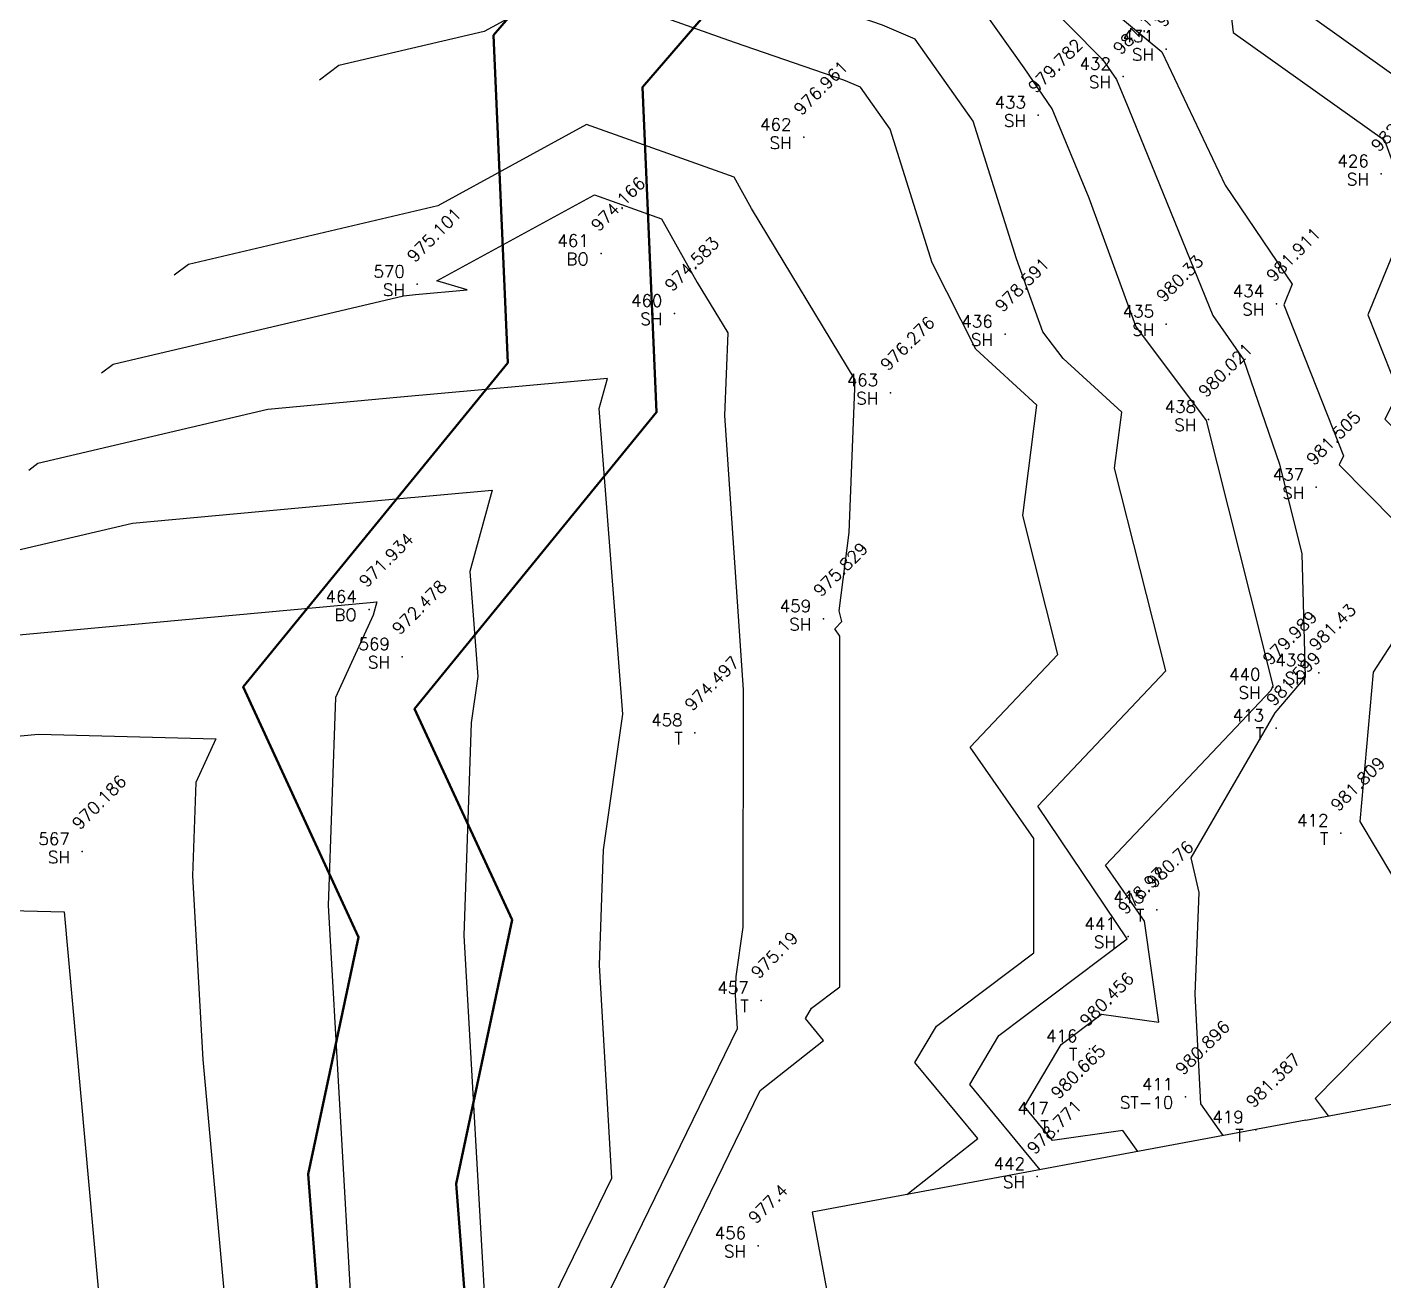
# Model space of a CAD drawing. Header units: metres. Extents: x 319894 to 3389272, y 120 to 6136017.
# Drawn here: x 320755.91 to 320783.67, y 3067862.42 to 3067888.07 of the extents above; entities that cross this region are included whole.
import ezdxf
from ezdxf.enums import TextEntityAlignment as Align

# ---------------------------------------------------------------- set-up
doc = ezdxf.new("R2010")
doc.units = ezdxf.units.M
doc.header["$MEASUREMENT"] = 0
for name, color, linetype in [('BO', 7, 'Continuous'), ('Contour', 254, 'Continuous'), ('Index_Contour', 8, 'Continuous'), ('Points', 7, 'Continuous'), ('Points-ELV', 6, 'Continuous'), ('Points-NUM', 4, 'Continuous'), ('Points-TXT', 3, 'Continuous'), ('SH', 7, 'Continuous'), ('ST-10', 7, 'Continuous'), ('T', 7, 'Continuous')]:
    doc.layers.add(name, color=color, linetype=linetype)
doc.layers.add('wall', color=4, linetype='Continuous', lineweight=30)
doc.styles.add('romans', font='romans.shx')

# ---------------------------------------------------------------- blocks, each defined once
blk = doc.blocks.new('POINTS')
at = {"layer": 'Points'}
blk.add_line((0, 0), (0, 0), dxfattribs=at)
blk.add_point((0, 0), dxfattribs=at)
at = {"layer": 'Points-ELV', "style": 'romans'}
blk.add_attdef('ELEV', text='', height=1, rotation=45, dxfattribs=at).set_placement((0, 0), align=Align.BOTTOM_LEFT)
at = {"layer": 'Points-NUM', "style": 'romans'}
blk.add_attdef('PTNUM', text='', height=1, dxfattribs=at).set_placement((0, 0), align=Align.BOTTOM_RIGHT)
at = {"layer": 'Points-TXT', "style": 'romans'}
blk.add_attdef('DESC', text='', height=1, dxfattribs=at).set_placement((0, 0), align=Align.BOTTOM_RIGHT)

msp = doc.modelspace()

# ---------------------------------------------------------------- linework, layer by layer
at = {"color": 3, "lineweight": 50, "elevation": 987.586}
for points in [[(320837.849, 3067892.947), (320832.529, 3067891.702), (320832.107, 3067886.102), (320823.962, 3067873.868), (320818.085, 3067874.404), (320805.657, 3067881.713), (320787.148, 3067898.206), (320781.299, 3067903.444), (320777.917, 3067902.345), (320765.452, 3067887.9), (320765.742, 3067881.201), (320760.327, 3067874.569), (320762.69, 3067869.453), (320761.66, 3067864.603), (320762.922, 3067848.287), (320767.166, 3067836.153), (320773.116, 3067821.854), (320784.535, 3067816.74), (320788.414, 3067815.483), (320791.297, 3067813.735), (320805.956, 3067813.505), (320829.07, 3067812.426), (320835.701, 3067815.002), (320840.969, 3067815.97)], [(320837.25, 3067889.726), (320835.355, 3067889.282), (320835.039, 3067885.094), (320825.469, 3067870.719), (320817.143, 3067871.477), (320803.882, 3067879.277), (320785.149, 3067895.968), (320780.584, 3067900.057), (320779.641, 3067899.75), (320768.501, 3067886.841), (320768.788, 3067880.189), (320763.837, 3067874.124), (320765.831, 3067869.806), (320764.684, 3067864.403), (320765.883, 3067848.908), (320769.969, 3067837.226), (320775.428, 3067824.106), (320785.613, 3067819.544), (320789.671, 3067818.229), (320792.157, 3067816.722), (320806.05, 3067816.504), (320828.576, 3067815.452), (320834.88, 3067817.901), (320839.51, 3067818.752)]]:
    msp.add_lwpolyline(points, dxfattribs=at)
at = {"color": 1, "lineweight": 30, "elevation": 987.586}
msp.add_lwpolyline([(320837.849, 3067892.947), (320832.529, 3067891.702), (320832.107, 3067886.102), (320823.962, 3067873.868), (320818.085, 3067874.404), (320805.657, 3067881.713), (320787.148, 3067898.206), (320781.299, 3067903.444), (320777.917, 3067902.345), (320765.452, 3067887.9), (320765.742, 3067881.201), (320760.327, 3067874.569), (320762.69, 3067869.453), (320761.66, 3067864.603), (320762.922, 3067848.287), (320767.166, 3067836.153), (320773.116, 3067821.854), (320784.535, 3067816.74), (320788.414, 3067815.483), (320791.297, 3067813.735), (320805.956, 3067813.505), (320829.07, 3067812.426), (320835.701, 3067815.002), (320840.969, 3067815.97)], dxfattribs=at)
at = {"color": 1, "elevation": 987.586}
msp.add_lwpolyline([(320777.917, 3067902.345), (320765.452, 3067887.9), (320765.742, 3067881.201), (320760.327, 3067874.569), (320762.69, 3067869.453), (320761.66, 3067864.603), (320762.922, 3067848.287), (320767.166, 3067836.153), (320773.116, 3067821.854), (320781.932, 3067817.905), (320791.95, 3067819.881), (320794.953, 3067820.178), (320802.116, 3067822.366), (320808.503, 3067825.368), (320811.983, 3067828.431), (320818.784, 3067836.424), (320822.771, 3067843.302), (320824.889, 3067850.949), (320827.341, 3067862.58), (320827.988, 3067866.319), (320820.168, 3067865.216), (320817.346, 3067874.838), (320805.657, 3067881.713), (320787.148, 3067898.206)], dxfattribs=at)
at = {"color": 5, "lineweight": 30}
msp.add_lwpolyline([(320768.88, 3067862.157), (320770.906, 3067866.315), (320772.205, 3067867.34), (320771.834, 3067867.789), (320771.961, 3067868.002), (320772.536, 3067868.435), (320772.542, 3067875.609), (320772.439, 3067875.756), (320772.58, 3067875.905), (320772.524, 3067876.129), (320772.727, 3067877.731), (320772.854, 3067880.851), (320770.733, 3067884.357), (320770.374, 3067884.996), (320767.356, 3067886.073), (320764.313, 3067884.41), (320759.206, 3067883.21), (320758.916, 3067882.99)], dxfattribs=at)
msp.add_lwpolyline([(320768.88, 3067862.157), (320770.906, 3067866.315), (320772.205, 3067867.34), (320771.834, 3067867.789), (320771.961, 3067868.002), (320772.536, 3067868.435), (320772.542, 3067875.609), (320772.439, 3067875.756), (320772.58, 3067875.905), (320772.524, 3067876.129), (320772.727, 3067877.731), (320772.854, 3067880.851), (320770.733, 3067884.357), (320770.374, 3067884.996), (320767.356, 3067886.073), (320764.313, 3067884.41), (320759.206, 3067883.21), (320758.916, 3067882.99)], dxfattribs=at)
at = {"layer": 'Contour'}
for points in [[(320770.826, 3067898.965), (320770.971, 3067899.075), (320773.787, 3067897.688), (320775.571, 3067896.267), (320778.802, 3067894.106), (320780.071, 3067894.123), (320781.886, 3067890.288), (320782.118, 3067888.338), (320783.833, 3067887.118), (320784.571, 3067885.048), (320785.107, 3067882.068), (320785.1, 3067881.9), (320784.635, 3067880.973), (320785.652, 3067879.947), (320788.25, 3067877.61), (320787.668, 3067875.424), (320787.334, 3067874.908), (320787.287, 3067874.371), (320787.648, 3067873.767), (320788.237, 3067869.791), (320786.214, 3067868.252), (320787.169, 3067866.658)], [(320769.337, 3067896.968), (320769.602, 3067897.169), (320774.737, 3067894.64), (320775.653, 3067893.91), (320777.312, 3067892.801), (320779.533, 3067892.831), (320780.173, 3067891.48), (320780.591, 3067887.959), (320783.689, 3067885.756), (320783.936, 3067885.061), (320784.116, 3067884.059), (320783.348, 3067882.182), (320783.974, 3067880.599), (320783.696, 3067880.044), (320786.025, 3067877.694), (320786.647, 3067877.134), (320786.508, 3067876.61), (320785.393, 3067874.889), (320785.235, 3067873.096), (320786.44, 3067871.08), (320786.679, 3067869.467), (320785.851, 3067868.836), (320784.236, 3067867.201), (320784.948, 3067866.245)], [(320767.848, 3067894.971), (320768.233, 3067895.263), (320775.687, 3067891.592), (320775.821, 3067891.496), (320776.116, 3067891.5), (320777.043, 3067890.566), (320778.17, 3067888.361), (320779.129, 3067887.561), (320780.423, 3067884.835), (320781.8, 3067882.812), (320781.626, 3067882.388), (320782.848, 3067879.298), (320782.756, 3067879.114), (320783.907, 3067877.953), (320784.07, 3067875.823), (320783.452, 3067874.869), (320783.182, 3067871.82), (320783.852, 3067870.7), (320784.061, 3067867.972), (320782.265, 3067866.153), (320782.531, 3067865.795)], [(320766.36, 3067892.974), (320766.864, 3067893.357), (320768.221, 3067892.688), (320774.992, 3067890.36), (320775.719, 3067890.046), (320775.847, 3067889.5), (320777.925, 3067887.399), (320778.203, 3067886.995), (320778.452, 3067886.391), (320780.176, 3067882.166), (320780.803, 3067881.266), (320781.54, 3067879.126), (320781.994, 3067877.292), (320782.063, 3067874.771), (320781.445, 3067874.04), (320779.725, 3067871.073), (320779.887, 3067870.368), (320779.803, 3067868.287), (320779.92, 3067866.04), (320780.377, 3067865.393)], [(320776.637, 3067864.694), (320775.198, 3067866.438), (320775.792, 3067867.441), (320778.421, 3067869.419), (320776.59, 3067872.134), (320779.212, 3067874.898), (320778.163, 3067879.048), (320778.308, 3067880.189), (320777.111, 3067881.287), (320776.697, 3067881.835), (320776.153, 3067883.325), (320775.269, 3067886.141), (320774.08, 3067887.82), (320773.412, 3067888.108), (320769.024, 3067889.617), (320766.872, 3067890.385), (320765.733, 3067889.763), (320763.822, 3067889.314), (320763.382, 3067888.98)], [(320773.912, 3067864.187), (320775.361, 3067865.331), (320774.077, 3067866.889), (320774.515, 3067867.628), (320776.51, 3067869.129), (320776.512, 3067871.472), (320775.206, 3067873.341), (320777.001, 3067875.234), (320776.283, 3067878.075), (320776.57, 3067880.335), (320775.321, 3067881.48), (320774.426, 3067883.247), (320773.568, 3067885.98), (320772.962, 3067886.836), (320772.621, 3067886.983), (320770.386, 3067887.751), (320767.033, 3067888.948), (320765.26, 3067887.979), (320762.283, 3067887.279), (320761.893, 3067886.983)], [(320768.88, 3067862.157), (320770.906, 3067866.315), (320772.205, 3067867.34), (320771.834, 3067867.789), (320771.961, 3067868.002), (320772.536, 3067868.435), (320772.542, 3067875.609), (320772.439, 3067875.756), (320772.58, 3067875.905), (320772.524, 3067876.129), (320772.727, 3067877.731), (320772.854, 3067880.851), (320770.733, 3067884.357), (320770.374, 3067884.996), (320767.356, 3067886.073), (320764.313, 3067884.41), (320759.206, 3067883.21), (320758.916, 3067882.99)], [(320766.037, 3067860.757), (320767.871, 3067864.521), (320767.622, 3067868.878), (320767.703, 3067871.24), (320768.096, 3067874.013), (320767.614, 3067880.266), (320767.782, 3067880.878), (320763.546, 3067880.494), (320760.834, 3067880.246), (320756.128, 3067879.14), (320755.938, 3067878.996)], [(320754.59, 3067877.105), (320758.06, 3067877.921), (320763.236, 3067878.395), (320765.422, 3067878.593), (320764.964, 3067876.929), (320765.13, 3067874.785), (320764.995, 3067873.834), (320764.845, 3067869.487), (320765.303, 3067861.468)], [(320755.287, 3067875.596), (320762.926, 3067876.295), (320763.061, 3067876.308), (320762.987, 3067876.039), (320762.215, 3067874.356), (320762.068, 3067870.096), (320762.546, 3067861.726)], [(320752.513, 3067873.271), (320756.139, 3067873.603), (320759.766, 3067873.509), (320759.357, 3067872.617), (320759.291, 3067870.705), (320759.505, 3067866.949), (320760.163, 3067859.67)]]:
    msp.add_lwpolyline(points, dxfattribs=at)
at = {"layer": 'Index_Contour'}
for points in [[(320778.637, 3067865.069), (320778.334, 3067865.497), (320776.894, 3067865.291), (320776.319, 3067865.988), (320777.069, 3067867.254), (320777.892, 3067867.874), (320779.067, 3067867.71), (320778.776, 3067869.778), (320777.974, 3067870.927), (320781.364, 3067874.501), (320781.405, 3067874.596), (320780.946, 3067876.448), (320780.043, 3067880.02), (320778.595, 3067881.951), (320777.642, 3067884.565), (320776.886, 3067886.397), (320776.311, 3067887.233), (320775.198, 3067888.804), (320774.202, 3067889.234), (320767.663, 3067891.483), (320766.71, 3067891.823), (320766.206, 3067891.547), (320765.361, 3067891.348), (320764.871, 3067890.977)], [(320757.427, 3067880.993), (320757.667, 3067881.175), (320763.607, 3067882.571), (320763.856, 3067882.594), (320764.915, 3067882.69), (320764.294, 3067882.874), (320767.518, 3067884.636), (320768.89, 3067884.146), (320769.622, 3067882.843), (320770.246, 3067881.811), (320770.177, 3067880.12), (320770.564, 3067874.511), (320770.554, 3067869.655), (320770.412, 3067868.647), (320770.399, 3067868.27), (320770.438, 3067867.574), (320767.458, 3067861.457)], [(320750.629, 3067870.118), (320756.664, 3067869.971), (320757.593, 3067859.694), (320761.576, 3067856.269), (320761.839, 3067855.918), (320761.689, 3067855.003), (320761.229, 3067854.187), (320762.645, 3067850.797), (320762.699, 3067850.565), (320762.398, 3067846.938), (320764.55, 3067845.258), (320763.612, 3067845.128), (320765.08, 3067840.918), (320764.777, 3067839.738), (320765.687, 3067839.375), (320766.461, 3067833.693), (320765.821, 3067833.763), (320764.342, 3067834.62), (320763.881, 3067834.529), (320763.057, 3067834.416), (320759.024, 3067830.784), (320765.656, 3067818.255), (320776.478, 3067806.348), (320776.188, 3067806.516)]]:
    msp.add_lwpolyline(points, dxfattribs=at)
at = {"layer": 'wall'}
for points in [[(320782.078, 3067865.71), (320782.078, 3067865.71), (320792.125, 3067867.581), (320795.974, 3067846.939)], [(320782.078, 3067865.71), (320771.972, 3067863.826), (320777.563, 3067833.842), (320816.885, 3067841.175), (320815.144, 3067850.514), (320795.974, 3067846.939)]]:
    msp.add_lwpolyline(points, dxfattribs=at)

# ---------------------------------------------------------------- block references
at = {"layer": 'BO', "linetype": 'Continuous'}
ref = msp.add_blockref('POINTS', (320767.652, 3067883.437, 974.166), dxfattribs=at)
ref.add_attrib('PTNUM', '461', dxfattribs={"layer": 'Points-NUM', "height": 0.25, "style": 'romans'}).set_placement((320767.402, 3067883.499, 974.166), align=Align.BOTTOM_RIGHT)
ref.add_attrib('DESC', 'BO', dxfattribs={"layer": 'Points-TXT', "height": 0.25, "style": 'romans'}).set_placement((320767.402, 3067883.124, 974.166), align=Align.BOTTOM_RIGHT)
ref.add_attrib('ELEV', '974.166', dxfattribs={"layer": 'Points-ELV', "height": 0.25, "rotation": 45, "style": 'romans'}).set_placement((320767.652, 3067883.812, 974.166), align=Align.BOTTOM_LEFT)
ref = msp.add_blockref('POINTS', (320762.905, 3067876.157, 971.934), dxfattribs=at)
ref.add_attrib('PTNUM', '464', dxfattribs={"layer": 'Points-NUM', "height": 0.25, "style": 'romans'}).set_placement((320762.655, 3067876.219, 971.934), align=Align.BOTTOM_RIGHT)
ref.add_attrib('DESC', 'BO', dxfattribs={"layer": 'Points-TXT', "height": 0.25, "style": 'romans'}).set_placement((320762.655, 3067875.844, 971.934), align=Align.BOTTOM_RIGHT)
ref.add_attrib('ELEV', '971.934', dxfattribs={"layer": 'Points-ELV', "height": 0.25, "rotation": 45, "style": 'romans'}).set_placement((320762.905, 3067876.532, 971.934), align=Align.BOTTOM_LEFT)
at = {"layer": 'SH', "linetype": 'Continuous'}
ref = msp.add_blockref('POINTS', (320779.219, 3067887.619, 982.102), dxfattribs=at)
ref.add_attrib('PTNUM', '431', dxfattribs={"layer": 'Points-NUM', "height": 0.25, "style": 'romans'}).set_placement((320778.969, 3067887.681, 982.102), align=Align.BOTTOM_RIGHT)
ref.add_attrib('DESC', 'SH', dxfattribs={"layer": 'Points-TXT', "height": 0.25, "style": 'romans'}).set_placement((320778.969, 3067887.306, 982.102), align=Align.BOTTOM_RIGHT)
ref.add_attrib('ELEV', '982.102', dxfattribs={"layer": 'Points-ELV', "height": 0.25, "rotation": 45, "style": 'romans'}).set_placement((320779.219, 3067887.994, 982.102), align=Align.BOTTOM_LEFT)
ref = msp.add_blockref('POINTS', (320778.336, 3067887.055, 981.101), dxfattribs=at)
ref.add_attrib('PTNUM', '432', dxfattribs={"layer": 'Points-NUM', "height": 0.25, "style": 'romans'}).set_placement((320778.086, 3067887.117, 981.101), align=Align.BOTTOM_RIGHT)
ref.add_attrib('DESC', 'SH', dxfattribs={"layer": 'Points-TXT', "height": 0.25, "style": 'romans'}).set_placement((320778.086, 3067886.742, 981.101), align=Align.BOTTOM_RIGHT)
ref.add_attrib('ELEV', '981.101', dxfattribs={"layer": 'Points-ELV', "height": 0.25, "rotation": 45, "style": 'romans'}).set_placement((320778.336, 3067887.43, 981.101), align=Align.BOTTOM_LEFT)
ref = msp.add_blockref('POINTS', (320776.599, 3067886.267, 979.782), dxfattribs=at)
ref.add_attrib('PTNUM', '433', dxfattribs={"layer": 'Points-NUM', "height": 0.25, "style": 'romans'}).set_placement((320776.349, 3067886.329, 979.782), align=Align.BOTTOM_RIGHT)
ref.add_attrib('DESC', 'SH', dxfattribs={"layer": 'Points-TXT', "height": 0.25, "style": 'romans'}).set_placement((320776.349, 3067885.954, 979.782), align=Align.BOTTOM_RIGHT)
ref.add_attrib('ELEV', '979.782', dxfattribs={"layer": 'Points-ELV', "height": 0.25, "rotation": 45, "style": 'romans'}).set_placement((320776.599, 3067886.642, 979.782), align=Align.BOTTOM_LEFT)
ref = msp.add_blockref('POINTS', (320771.8, 3067885.813, 976.961), dxfattribs=at)
ref.add_attrib('PTNUM', '462', dxfattribs={"layer": 'Points-NUM', "height": 0.25, "style": 'romans'}).set_placement((320771.55, 3067885.875, 976.961), align=Align.BOTTOM_RIGHT)
ref.add_attrib('DESC', 'SH', dxfattribs={"layer": 'Points-TXT', "height": 0.25, "style": 'romans'}).set_placement((320771.55, 3067885.5, 976.961), align=Align.BOTTOM_RIGHT)
ref.add_attrib('ELEV', '976.961', dxfattribs={"layer": 'Points-ELV', "height": 0.25, "rotation": 45, "style": 'romans'}).set_placement((320771.8, 3067886.188, 976.961), align=Align.BOTTOM_LEFT)
ref = msp.add_blockref('POINTS', (320783.615, 3067885.067, 982.494), dxfattribs=at)
ref.add_attrib('PTNUM', '426', dxfattribs={"layer": 'Points-NUM', "height": 0.25, "style": 'romans'}).set_placement((320783.365, 3067885.129, 982.494), align=Align.BOTTOM_RIGHT)
ref.add_attrib('DESC', 'SH', dxfattribs={"layer": 'Points-TXT', "height": 0.25, "style": 'romans'}).set_placement((320783.365, 3067884.754, 982.494), align=Align.BOTTOM_RIGHT)
ref.add_attrib('ELEV', '982.494', dxfattribs={"layer": 'Points-ELV', "height": 0.25, "rotation": 45, "style": 'romans'}).set_placement((320783.615, 3067885.442, 982.494), align=Align.BOTTOM_LEFT)
ref = msp.add_blockref('POINTS', (320763.887, 3067882.806, 975.101), dxfattribs=at)
ref.add_attrib('PTNUM', '570', dxfattribs={"layer": 'Points-NUM', "height": 0.25, "style": 'romans'}).set_placement((320763.637, 3067882.868, 975.101), align=Align.BOTTOM_RIGHT)
ref.add_attrib('DESC', 'SH', dxfattribs={"layer": 'Points-TXT', "height": 0.25, "style": 'romans'}).set_placement((320763.637, 3067882.493, 975.101), align=Align.BOTTOM_RIGHT)
ref.add_attrib('ELEV', '975.101', dxfattribs={"layer": 'Points-ELV', "height": 0.25, "rotation": 45, "style": 'romans'}).set_placement((320763.887, 3067883.181, 975.101), align=Align.BOTTOM_LEFT)
ref = msp.add_blockref('POINTS', (320781.473, 3067882.406, 981.911), dxfattribs=at)
ref.add_attrib('PTNUM', '434', dxfattribs={"layer": 'Points-NUM', "height": 0.25, "style": 'romans'}).set_placement((320781.223, 3067882.468, 981.911), align=Align.BOTTOM_RIGHT)
ref.add_attrib('DESC', 'SH', dxfattribs={"layer": 'Points-TXT', "height": 0.25, "style": 'romans'}).set_placement((320781.223, 3067882.093, 981.911), align=Align.BOTTOM_RIGHT)
ref.add_attrib('ELEV', '981.911', dxfattribs={"layer": 'Points-ELV', "height": 0.25, "rotation": 45, "style": 'romans'}).set_placement((320781.473, 3067882.781, 981.911), align=Align.BOTTOM_LEFT)
ref = msp.add_blockref('POINTS', (320769.158, 3067882.211, 974.583), dxfattribs=at)
ref.add_attrib('PTNUM', '460', dxfattribs={"layer": 'Points-NUM', "height": 0.25, "style": 'romans'}).set_placement((320768.908, 3067882.273, 974.583), align=Align.BOTTOM_RIGHT)
ref.add_attrib('DESC', 'SH', dxfattribs={"layer": 'Points-TXT', "height": 0.25, "style": 'romans'}).set_placement((320768.908, 3067881.898, 974.583), align=Align.BOTTOM_RIGHT)
ref.add_attrib('ELEV', '974.583', dxfattribs={"layer": 'Points-ELV', "height": 0.25, "rotation": 45, "style": 'romans'}).set_placement((320769.158, 3067882.586, 974.583), align=Align.BOTTOM_LEFT)
ref = msp.add_blockref('POINTS', (320775.92, 3067881.787, 978.591), dxfattribs=at)
ref.add_attrib('PTNUM', '436', dxfattribs={"layer": 'Points-NUM', "height": 0.25, "style": 'romans'}).set_placement((320775.67, 3067881.849, 978.591), align=Align.BOTTOM_RIGHT)
ref.add_attrib('DESC', 'SH', dxfattribs={"layer": 'Points-TXT', "height": 0.25, "style": 'romans'}).set_placement((320775.67, 3067881.474, 978.591), align=Align.BOTTOM_RIGHT)
ref.add_attrib('ELEV', '978.591', dxfattribs={"layer": 'Points-ELV', "height": 0.25, "rotation": 45, "style": 'romans'}).set_placement((320775.92, 3067882.162, 978.591), align=Align.BOTTOM_LEFT)
ref = msp.add_blockref('POINTS', (320779.221, 3067881.99, 980.33), dxfattribs=at)
ref.add_attrib('PTNUM', '435', dxfattribs={"layer": 'Points-NUM', "height": 0.25, "style": 'romans'}).set_placement((320778.971, 3067882.052, 980.33), align=Align.BOTTOM_RIGHT)
ref.add_attrib('DESC', 'SH', dxfattribs={"layer": 'Points-TXT', "height": 0.25, "style": 'romans'}).set_placement((320778.971, 3067881.677, 980.33), align=Align.BOTTOM_RIGHT)
ref.add_attrib('ELEV', '980.33', dxfattribs={"layer": 'Points-ELV', "height": 0.25, "rotation": 45, "style": 'romans'}).set_placement((320779.221, 3067882.365, 980.33), align=Align.BOTTOM_LEFT)
ref = msp.add_blockref('POINTS', (320773.574, 3067880.586, 976.276), dxfattribs=at)
ref.add_attrib('PTNUM', '463', dxfattribs={"layer": 'Points-NUM', "height": 0.25, "style": 'romans'}).set_placement((320773.324, 3067880.648, 976.276), align=Align.BOTTOM_RIGHT)
ref.add_attrib('DESC', 'SH', dxfattribs={"layer": 'Points-TXT', "height": 0.25, "style": 'romans'}).set_placement((320773.324, 3067880.273, 976.276), align=Align.BOTTOM_RIGHT)
ref.add_attrib('ELEV', '976.276', dxfattribs={"layer": 'Points-ELV', "height": 0.25, "rotation": 45, "style": 'romans'}).set_placement((320773.574, 3067880.961, 976.276), align=Align.BOTTOM_LEFT)
ref = msp.add_blockref('POINTS', (320780.082, 3067880.041, 980.021), dxfattribs=at)
ref.add_attrib('PTNUM', '438', dxfattribs={"layer": 'Points-NUM', "height": 0.25, "style": 'romans'}).set_placement((320779.832, 3067880.103, 980.021), align=Align.BOTTOM_RIGHT)
ref.add_attrib('DESC', 'SH', dxfattribs={"layer": 'Points-TXT', "height": 0.25, "style": 'romans'}).set_placement((320779.832, 3067879.728, 980.021), align=Align.BOTTOM_RIGHT)
ref.add_attrib('ELEV', '980.021', dxfattribs={"layer": 'Points-ELV', "height": 0.25, "rotation": 45, "style": 'romans'}).set_placement((320780.082, 3067880.416, 980.021), align=Align.BOTTOM_LEFT)
ref = msp.add_blockref('POINTS', (320782.291, 3067878.654, 981.505), dxfattribs=at)
ref.add_attrib('PTNUM', '437', dxfattribs={"layer": 'Points-NUM', "height": 0.25, "style": 'romans'}).set_placement((320782.041, 3067878.716, 981.505), align=Align.BOTTOM_RIGHT)
ref.add_attrib('DESC', 'SH', dxfattribs={"layer": 'Points-TXT', "height": 0.25, "style": 'romans'}).set_placement((320782.041, 3067878.341, 981.505), align=Align.BOTTOM_RIGHT)
ref.add_attrib('ELEV', '981.505', dxfattribs={"layer": 'Points-ELV', "height": 0.25, "rotation": 45, "style": 'romans'}).set_placement((320782.291, 3067879.029, 981.505), align=Align.BOTTOM_LEFT)
ref = msp.add_blockref('POINTS', (320772.202, 3067875.963, 975.829), dxfattribs=at)
ref.add_attrib('PTNUM', '459', dxfattribs={"layer": 'Points-NUM', "height": 0.25, "style": 'romans'}).set_placement((320771.952, 3067876.025, 975.829), align=Align.BOTTOM_RIGHT)
ref.add_attrib('DESC', 'SH', dxfattribs={"layer": 'Points-TXT', "height": 0.25, "style": 'romans'}).set_placement((320771.952, 3067875.65, 975.829), align=Align.BOTTOM_RIGHT)
ref.add_attrib('ELEV', '975.829', dxfattribs={"layer": 'Points-ELV', "height": 0.25, "rotation": 45, "style": 'romans'}).set_placement((320772.202, 3067876.338, 975.829), align=Align.BOTTOM_LEFT)
ref = msp.add_blockref('POINTS', (320763.581, 3067875.188, 972.478), dxfattribs=at)
ref.add_attrib('PTNUM', '569', dxfattribs={"layer": 'Points-NUM', "height": 0.25, "style": 'romans'}).set_placement((320763.331, 3067875.25, 972.478), align=Align.BOTTOM_RIGHT)
ref.add_attrib('DESC', 'SH', dxfattribs={"layer": 'Points-TXT', "height": 0.25, "style": 'romans'}).set_placement((320763.331, 3067874.875, 972.478), align=Align.BOTTOM_RIGHT)
ref.add_attrib('ELEV', '972.478', dxfattribs={"layer": 'Points-ELV', "height": 0.25, "rotation": 45, "style": 'romans'}).set_placement((320763.581, 3067875.563, 972.478), align=Align.BOTTOM_LEFT)
ref = msp.add_blockref('POINTS', (320781.398, 3067874.566, 979.989), dxfattribs=at)
ref.add_attrib('PTNUM', '440', dxfattribs={"layer": 'Points-NUM', "height": 0.25, "style": 'romans'}).set_placement((320781.148, 3067874.628, 979.989), align=Align.BOTTOM_RIGHT)
ref.add_attrib('DESC', 'SH', dxfattribs={"layer": 'Points-TXT', "height": 0.25, "style": 'romans'}).set_placement((320781.148, 3067874.253, 979.989), align=Align.BOTTOM_RIGHT)
ref.add_attrib('ELEV', '979.989', dxfattribs={"layer": 'Points-ELV', "height": 0.25, "rotation": 45, "style": 'romans'}).set_placement((320781.398, 3067874.941, 979.989), align=Align.BOTTOM_LEFT)
ref = msp.add_blockref('POINTS', (320782.345, 3067874.858, 981.43), dxfattribs=at)
ref.add_attrib('PTNUM', '439', dxfattribs={"layer": 'Points-NUM', "height": 0.25, "style": 'romans'}).set_placement((320782.095, 3067874.92, 981.43), align=Align.BOTTOM_RIGHT)
ref.add_attrib('DESC', 'SH', dxfattribs={"layer": 'Points-TXT', "height": 0.25, "style": 'romans'}).set_placement((320782.095, 3067874.545, 981.43), align=Align.BOTTOM_RIGHT)
ref.add_attrib('ELEV', '981.43', dxfattribs={"layer": 'Points-ELV', "height": 0.25, "rotation": 45, "style": 'romans'}).set_placement((320782.345, 3067875.233, 981.43), align=Align.BOTTOM_LEFT)
ref = msp.add_blockref('POINTS', (320757.03, 3067871.201, 970.186), dxfattribs=at)
ref.add_attrib('PTNUM', '567', dxfattribs={"layer": 'Points-NUM', "height": 0.25, "style": 'romans'}).set_placement((320756.78, 3067871.263, 970.186), align=Align.BOTTOM_RIGHT)
ref.add_attrib('DESC', 'SH', dxfattribs={"layer": 'Points-TXT', "height": 0.25, "style": 'romans'}).set_placement((320756.78, 3067870.888, 970.186), align=Align.BOTTOM_RIGHT)
ref.add_attrib('ELEV', '970.186', dxfattribs={"layer": 'Points-ELV', "height": 0.25, "rotation": 45, "style": 'romans'}).set_placement((320757.03, 3067871.576, 970.186), align=Align.BOTTOM_LEFT)
ref = msp.add_blockref('POINTS', (320778.437, 3067869.466, 978.97), dxfattribs=at)
ref.add_attrib('PTNUM', '441', dxfattribs={"layer": 'Points-NUM', "height": 0.25, "style": 'romans'}).set_placement((320778.187, 3067869.528, 978.97), align=Align.BOTTOM_RIGHT)
ref.add_attrib('DESC', 'SH', dxfattribs={"layer": 'Points-TXT', "height": 0.25, "style": 'romans'}).set_placement((320778.187, 3067869.153, 978.97), align=Align.BOTTOM_RIGHT)
ref.add_attrib('ELEV', '978.97', dxfattribs={"layer": 'Points-ELV', "height": 0.25, "rotation": 45, "style": 'romans'}).set_placement((320778.437, 3067869.841, 978.97), align=Align.BOTTOM_LEFT)
ref = msp.add_blockref('POINTS', (320776.578, 3067864.557, 978.771), dxfattribs=at)
ref.add_attrib('PTNUM', '442', dxfattribs={"layer": 'Points-NUM', "height": 0.25, "style": 'romans'}).set_placement((320776.328, 3067864.619, 978.771), align=Align.BOTTOM_RIGHT)
ref.add_attrib('DESC', 'SH', dxfattribs={"layer": 'Points-TXT', "height": 0.25, "style": 'romans'}).set_placement((320776.328, 3067864.244, 978.771), align=Align.BOTTOM_RIGHT)
ref.add_attrib('ELEV', '978.771', dxfattribs={"layer": 'Points-ELV', "height": 0.25, "rotation": 45, "style": 'romans'}).set_placement((320776.578, 3067864.932, 978.771), align=Align.BOTTOM_LEFT)
ref = msp.add_blockref('POINTS', (320770.87, 3067863.137, 977.4), dxfattribs=at)
ref.add_attrib('PTNUM', '456', dxfattribs={"layer": 'Points-NUM', "height": 0.25, "style": 'romans'}).set_placement((320770.62, 3067863.199, 977.4), align=Align.BOTTOM_RIGHT)
ref.add_attrib('DESC', 'SH', dxfattribs={"layer": 'Points-TXT', "height": 0.25, "style": 'romans'}).set_placement((320770.62, 3067862.824, 977.4), align=Align.BOTTOM_RIGHT)
ref.add_attrib('ELEV', '977.4', dxfattribs={"layer": 'Points-ELV', "height": 0.25, "rotation": 45, "style": 'romans'}).set_placement((320770.87, 3067863.512, 977.4), align=Align.BOTTOM_LEFT)
at = {"layer": 'ST-10', "linetype": 'Continuous'}
ref = msp.add_blockref('POINTS', (320779.614, 3067866.182, 980.896), dxfattribs=at)
ref.add_attrib('PTNUM', '411', dxfattribs={"layer": 'Points-NUM', "height": 0.25, "style": 'romans'}).set_placement((320779.364, 3067866.244, 980.896), align=Align.BOTTOM_RIGHT)
ref.add_attrib('DESC', 'ST-10', dxfattribs={"layer": 'Points-TXT', "height": 0.25, "style": 'romans'}).set_placement((320779.364, 3067865.869, 980.896), align=Align.BOTTOM_RIGHT)
ref.add_attrib('ELEV', '980.896', dxfattribs={"layer": 'Points-ELV', "height": 0.25, "rotation": 45, "style": 'romans'}).set_placement((320779.614, 3067866.557, 980.896), align=Align.BOTTOM_LEFT)
at = {"layer": 'T', "linetype": 'Continuous'}
ref = msp.add_blockref('POINTS', (320781.472, 3067873.729, 981.599), dxfattribs=at)
ref.add_attrib('PTNUM', '413', dxfattribs={"layer": 'Points-NUM', "height": 0.25, "style": 'romans'}).set_placement((320781.222, 3067873.791, 981.599), align=Align.BOTTOM_RIGHT)
ref.add_attrib('DESC', 'T', dxfattribs={"layer": 'Points-TXT', "height": 0.25, "style": 'romans'}).set_placement((320781.222, 3067873.416, 981.599), align=Align.BOTTOM_RIGHT)
ref.add_attrib('ELEV', '981.599', dxfattribs={"layer": 'Points-ELV', "height": 0.25, "rotation": 45, "style": 'romans'}).set_placement((320781.472, 3067874.104, 981.599), align=Align.BOTTOM_LEFT)
ref = msp.add_blockref('POINTS', (320769.57, 3067873.63, 974.497), dxfattribs=at)
ref.add_attrib('PTNUM', '458', dxfattribs={"layer": 'Points-NUM', "height": 0.25, "style": 'romans'}).set_placement((320769.32, 3067873.692, 974.497), align=Align.BOTTOM_RIGHT)
ref.add_attrib('DESC', 'T', dxfattribs={"layer": 'Points-TXT', "height": 0.25, "style": 'romans'}).set_placement((320769.32, 3067873.317, 974.497), align=Align.BOTTOM_RIGHT)
ref.add_attrib('ELEV', '974.497', dxfattribs={"layer": 'Points-ELV', "height": 0.25, "rotation": 45, "style": 'romans'}).set_placement((320769.57, 3067874.005, 974.497), align=Align.BOTTOM_LEFT)
ref = msp.add_blockref('POINTS', (320782.79, 3067871.577, 981.809), dxfattribs=at)
ref.add_attrib('PTNUM', '412', dxfattribs={"layer": 'Points-NUM', "height": 0.25, "style": 'romans'}).set_placement((320782.54, 3067871.639, 981.809), align=Align.BOTTOM_RIGHT)
ref.add_attrib('DESC', 'T', dxfattribs={"layer": 'Points-TXT', "height": 0.25, "style": 'romans'}).set_placement((320782.54, 3067871.264, 981.809), align=Align.BOTTOM_RIGHT)
ref.add_attrib('ELEV', '981.809', dxfattribs={"layer": 'Points-ELV', "height": 0.25, "rotation": 45, "style": 'romans'}).set_placement((320782.79, 3067871.952, 981.809), align=Align.BOTTOM_LEFT)
ref = msp.add_blockref('POINTS', (320779.025, 3067870.009, 980.76), dxfattribs=at)
ref.add_attrib('PTNUM', '415', dxfattribs={"layer": 'Points-NUM', "height": 0.25, "style": 'romans'}).set_placement((320778.775, 3067870.071, 980.76), align=Align.BOTTOM_RIGHT)
ref.add_attrib('DESC', 'T', dxfattribs={"layer": 'Points-TXT', "height": 0.25, "style": 'romans'}).set_placement((320778.775, 3067869.696, 980.76), align=Align.BOTTOM_RIGHT)
ref.add_attrib('ELEV', '980.76', dxfattribs={"layer": 'Points-ELV', "height": 0.25, "rotation": 45, "style": 'romans'}).set_placement((320779.025, 3067870.384, 980.76), align=Align.BOTTOM_LEFT)
ref = msp.add_blockref('POINTS', (320770.926, 3067868.154, 975.19), dxfattribs=at)
ref.add_attrib('PTNUM', '457', dxfattribs={"layer": 'Points-NUM', "height": 0.25, "style": 'romans'}).set_placement((320770.676, 3067868.216, 975.19), align=Align.BOTTOM_RIGHT)
ref.add_attrib('DESC', 'T', dxfattribs={"layer": 'Points-TXT', "height": 0.25, "style": 'romans'}).set_placement((320770.676, 3067867.841, 975.19), align=Align.BOTTOM_RIGHT)
ref.add_attrib('ELEV', '975.19', dxfattribs={"layer": 'Points-ELV', "height": 0.25, "rotation": 45, "style": 'romans'}).set_placement((320770.926, 3067868.529, 975.19), align=Align.BOTTOM_LEFT)
ref = msp.add_blockref('POINTS', (320777.651, 3067867.169, 980.456), dxfattribs=at)
ref.add_attrib('PTNUM', '416', dxfattribs={"layer": 'Points-NUM', "height": 0.25, "style": 'romans'}).set_placement((320777.401, 3067867.231, 980.456), align=Align.BOTTOM_RIGHT)
ref.add_attrib('DESC', 'T', dxfattribs={"layer": 'Points-TXT', "height": 0.25, "style": 'romans'}).set_placement((320777.401, 3067866.856, 980.456), align=Align.BOTTOM_RIGHT)
ref.add_attrib('ELEV', '980.456', dxfattribs={"layer": 'Points-ELV', "height": 0.25, "rotation": 45, "style": 'romans'}).set_placement((320777.651, 3067867.544, 980.456), align=Align.BOTTOM_LEFT)
ref = msp.add_blockref('POINTS', (320777.064, 3067865.689, 980.665), dxfattribs=at)
ref.add_attrib('PTNUM', '417', dxfattribs={"layer": 'Points-NUM', "height": 0.25, "style": 'romans'}).set_placement((320776.814, 3067865.751, 980.665), align=Align.BOTTOM_RIGHT)
ref.add_attrib('DESC', 'T', dxfattribs={"layer": 'Points-TXT', "height": 0.25, "style": 'romans'}).set_placement((320776.814, 3067865.376, 980.665), align=Align.BOTTOM_RIGHT)
ref.add_attrib('ELEV', '980.665', dxfattribs={"layer": 'Points-ELV', "height": 0.25, "rotation": 45, "style": 'romans'}).set_placement((320777.064, 3067866.064, 980.665), align=Align.BOTTOM_LEFT)
ref = msp.add_blockref('POINTS', (320781.056, 3067865.511, 981.387), dxfattribs=at)
ref.add_attrib('PTNUM', '419', dxfattribs={"layer": 'Points-NUM', "height": 0.25, "style": 'romans'}).set_placement((320780.806, 3067865.573, 981.387), align=Align.BOTTOM_RIGHT)
ref.add_attrib('DESC', 'T', dxfattribs={"layer": 'Points-TXT', "height": 0.25, "style": 'romans'}).set_placement((320780.806, 3067865.198, 981.387), align=Align.BOTTOM_RIGHT)
ref.add_attrib('ELEV', '981.387', dxfattribs={"layer": 'Points-ELV', "height": 0.25, "rotation": 45, "style": 'romans'}).set_placement((320781.056, 3067865.886, 981.387), align=Align.BOTTOM_LEFT)

doc.saveas('drawing.dxf')
